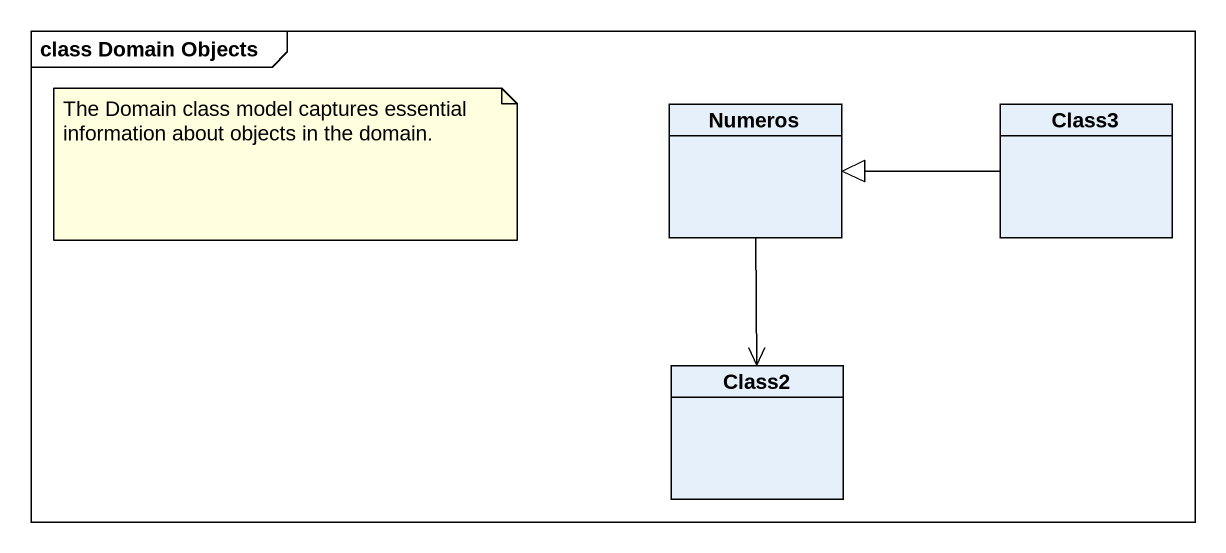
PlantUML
@startuml
mainframe class Domain Objects
hide circle
hide empty members
class Numeros
class Class3
class Class2
Numeros --> Class2
Class3 -left-|> Numeros
note as N1
  The Domain class model captures essential information about objects in the domain.
end note
@enduml
